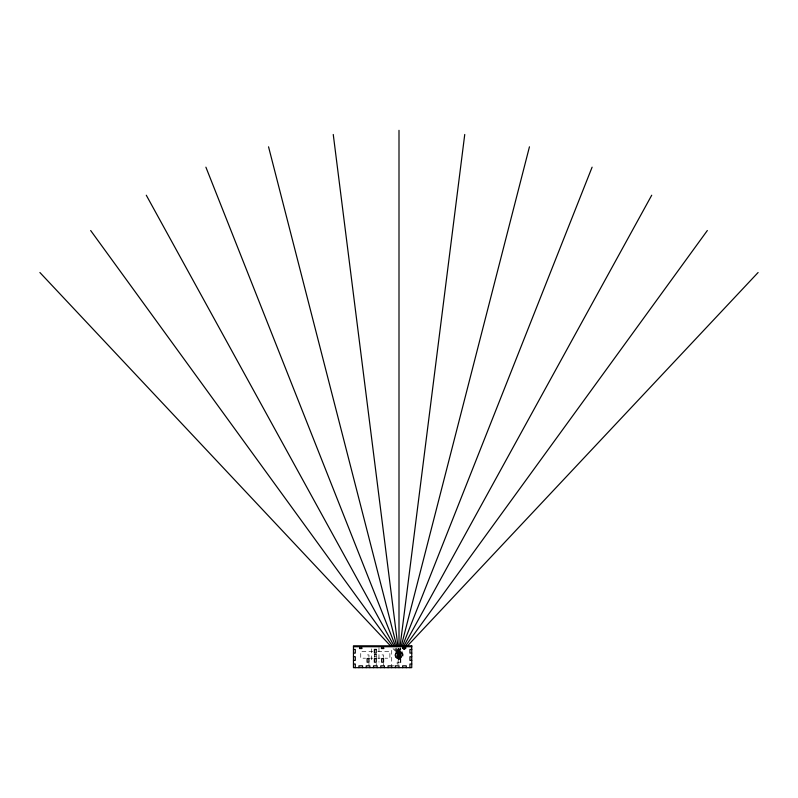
<?xml version="1.0" encoding="UTF-8"?>
<svg xmlns="http://www.w3.org/2000/svg" width="798" height="798" viewBox="0 0 798 798"><rect width="100%" height="100%" fill="white"/><g stroke="black" fill="none" stroke-linecap="round" stroke-linejoin="round"><path stroke-width="0.6" stroke-dasharray="3.99 2.99" d="M398.212 654.46L399 654.919L399.778 648.734M393.025 648.555L399 654.919L400.546 648.884M394.601 648.864L399 654.919L401.294 649.123M398.701 654.769L399.389 655.108L398.761 654.56M395.399 648.365L399 654.919L402.002 649.452M400.107 652.096L400.037 652.225A3.062 3.062 0 0 1 398.272 653.512M396.247 647.966L399 654.919L402.661 649.871M401.783 657.053L396.217 657.053M397.454 648.884L399 654.919L403.269 650.37M398.222 648.734L399 654.919L399.788 654.46M396.446 656.545L396.576 656.485A3.062 3.062 0 0 1 398.761 656.475M399.04 649.652L400.786 649.652L400.786 648.335M398.631 650.36L400.456 650.36M372.895 651.637L360.746 651.637L360.746 658.19L365.604 658.19M377.753 651.637L389.893 651.637L389.893 658.19L385.035 658.19M398.631 653.093L400.456 653.093M374.412 654.699L376.227 654.699M398.631 654.619L400.456 654.619M374.412 654.919L376.227 654.919M398.631 655.208L400.456 655.208M374.412 656.734L376.227 656.734M398.631 656.734L400.456 656.734M370.462 658.19L372.895 658.19M377.753 658.19L380.177 658.19M398.631 659.467L400.456 659.467M398.631 662.2L400.456 662.2L400.456 647.627M394.142 665.841L391.718 665.841L391.718 647.916M402.022 655.098L401.883 655.068A3.062 3.062 0 0 1 400.117 653.791M396.656 652.983L396.766 653.093A3.062 3.062 0 0 1 397.434 655.168M399.758 657.851L399.738 657.702A3.062 3.062 0 0 1 400.416 655.627M399.04 648.335L399 654.919M398.631 648.285L398.182 662.889L398.182 648.285M383.519 657.382L383.519 654.919L381.693 654.919L381.693 657.382M383.519 663.417L383.519 665.841M378.96 647.627L378.96 662.2M376.227 654.28L376.227 660.375M376.227 663.417L376.227 665.841M374.412 654.28L374.412 657.382M371.678 648.844L371.678 662.2M368.945 657.382L368.945 654.919L367.12 654.919L367.12 657.382M368.945 663.417L368.945 665.841M401.514 653.013A3.352 3.352 0 0 1 402.152 654.978M400.277 653.462A1.127 1.127 0 0 1 401.244 652.904M397.963 651.936A3.352 3.352 0 0 1 400.037 651.936M398.82 656.834A1.127 1.127 0 0 1 398.362 657.861M398.092 657.931A3.352 3.352 0 0 1 396.406 656.714M398.012 653.253A1.127 1.127 0 0 1 397.783 652.156M397.115 655.338A1.127 1.127 0 0 1 395.998 655.228M401.594 656.714A3.352 3.352 0 0 1 399.908 657.931M400.776 655.687A1.127 1.127 0 0 1 401.613 656.435M395.848 654.978A3.352 3.352 0 0 1 396.486 653.013M398.192 653.911L398.152 653.941A1.287 1.287 0 0 0 398.152 655.886L399.848 655.886A1.287 1.287 0 0 0 399.848 653.941L398.192 653.911M400.825 658.559L397.175 658.559L397.175 664.026L400.825 664.026L400.825 658.559M397.324 657.821A3.352 3.352 0 0 0 402.352 654.919A3.352 3.352 0 0 0 397.324 652.006A3.352 3.352 0 0 0 397.324 657.821M396.935 658.49A4.13 4.13 0 0 0 403.13 654.919A4.13 4.13 0 0 0 396.935 651.338A4.13 4.13 0 0 0 396.935 658.49M397.175 658.071A3.641 3.641 0 0 0 402.641 654.919A3.641 3.641 0 0 0 397.175 651.757A3.641 3.641 0 0 0 397.175 658.071M398.252 656.215A1.506 1.506 0 0 0 400.506 654.919A1.506 1.506 0 0 0 398.252 653.612A1.506 1.506 0 0 0 398.252 656.215M397.075 658.24A3.84 3.84 0 0 0 402.84 654.919A3.84 3.84 0 0 0 397.075 651.587A3.84 3.84 0 0 0 397.075 658.24M397.893 656.844A2.224 2.224 0 0 0 401.224 654.919A2.224 2.224 0 0 0 397.893 652.993A2.224 2.224 0 0 0 397.893 656.844M398.322 656.096A1.367 1.367 0 0 0 400.367 654.919A1.367 1.367 0 0 0 398.322 653.732A1.367 1.367 0 0 0 398.322 656.096"/><path stroke-width="1.2" d="M400.097 646.26L464.745 134.473M401.165 646.47L529.453 146.812M402.671 645.642L592.106 167.171M402.601 648.365L651.717 195.221M403.399 648.864L707.337 230.522M404.117 649.462L405.823 647.647M407.529 645.831L758.1 272.517M353.464 646.719L411.748 646.719M353.464 649.452L355.29 649.452L355.29 653.093L353.464 653.093M411.748 649.452L409.933 649.452L409.933 653.093L411.748 653.093M353.464 656.734L355.29 656.734L355.29 660.375L353.464 660.375M411.748 656.734L409.933 656.734L409.933 660.375L411.748 660.375M353.464 664.026L355.29 664.026L355.29 667.667M411.748 664.026L409.933 664.026L409.933 667.667M39.9 272.517L390.471 645.831M90.663 230.522L392.407 645.841M146.283 195.221L394.202 646.18M205.894 167.171L395.329 645.642M268.547 146.812L396.835 646.47M333.255 134.473L397.903 646.26M406.282 667.667L406.282 665.841L402.641 665.841L402.641 667.667M405.065 646.719L405.713 648.545L403.209 648.545L403.868 646.719M399 130.333L399 646.19M399 667.667L399 665.841L395.359 665.841L395.359 667.667M391.718 667.667L391.718 665.841L388.067 665.841L388.067 667.667M384.427 667.667L384.427 665.841L380.786 665.841L380.786 667.667M383.2 646.719L383.858 648.545L381.354 648.545L382.013 646.719M377.145 667.667L377.145 665.841L373.504 665.841L373.504 667.667M369.853 667.667L369.853 665.841L366.212 665.841L366.212 667.667M362.571 667.667L362.571 665.841L358.93 665.841L358.93 667.667M361.344 646.719L362.003 648.545L359.499 648.545L360.147 646.719M411.748 645.811L353.464 645.811L353.464 667.667L411.748 667.667L411.748 645.811M376.227 649.452L374.412 649.452L374.412 653.093L376.227 653.093L376.227 649.452M368.945 658.559L367.12 658.559L367.12 662.2L368.945 662.2L368.945 658.559M376.227 658.559L374.412 658.559L374.412 662.2L376.227 662.2L376.227 658.559M383.519 658.559L381.693 658.559L381.693 662.2L383.519 662.2L383.519 658.559"/></g></svg>
